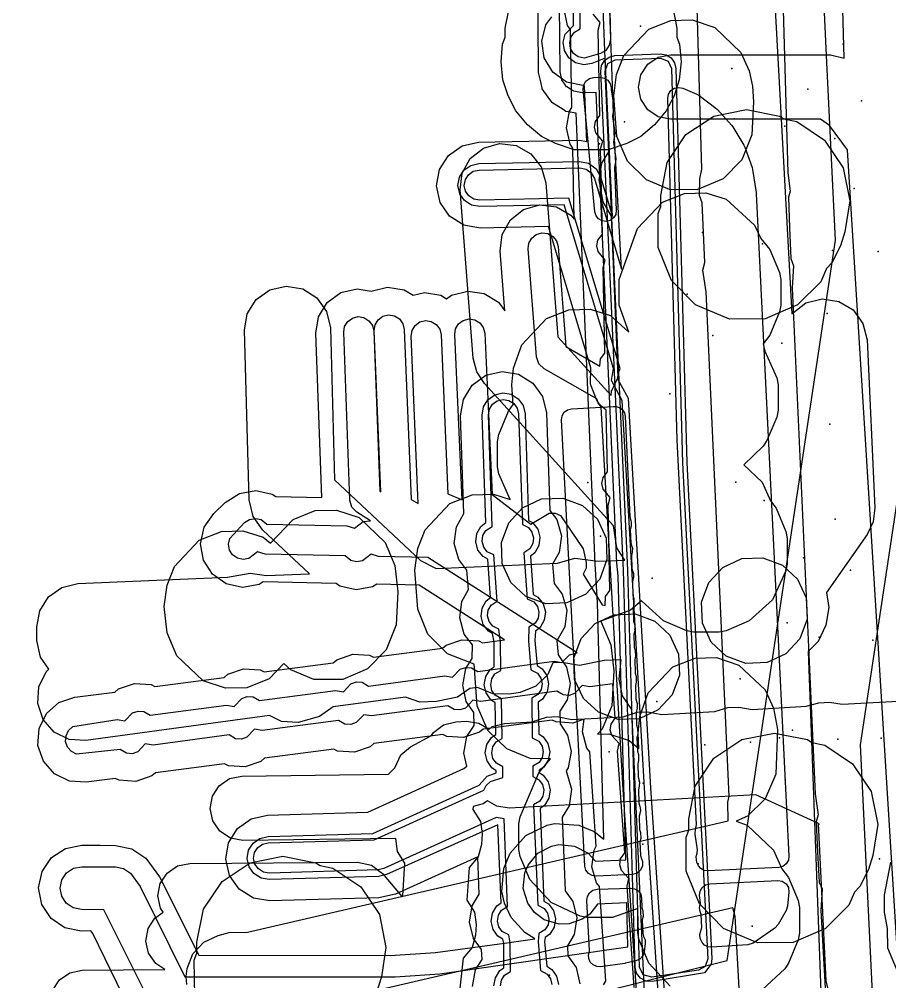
# Model space of a CAD drawing. Header units: metres. Extents: x -3943 to -3664, y 4962 to 6622.
# Drawn here: x -3922.36 to -3881.82, y 6382.44 to 6427.25 of the extents above; entities that cross this region are included whole.
import ezdxf

# ---------------------------------------------------------------- set-up
doc = ezdxf.new("R2010")
doc.units = ezdxf.units.M
for name, color, linetype in [('AI_GREENING_EXCLUSIONS', 1, 'Continuous'), ('AI_GREENING_LAWN', 82, 'Continuous'), ('AI_GREENING_REJECTED', 6, 'Continuous')]:
    doc.layers.add(name, color=color, linetype=linetype)

msp = doc.modelspace()

# ---------------------------------------------------------------- linework, layer by layer
at = {"layer": 'AI_GREENING_EXCLUSIONS'}
for points in [[(-3887.389, 6448.829), (-3886.565, 6420.103), (-3886.453, 6419.248), (-3886.533, 6418.972), (-3886.492, 6417.539), (-3886.427, 6416.11), (-3886.295, 6415.772), (-3886.366, 6414.742), (-3885.299, 6391.192), (-3885.147, 6390.21), (-3885.24, 6389.889), (-3885.176, 6388.477), (-3885.098, 6387.071), (-3884.973, 6386.761), (-3885.025, 6385.762), (-3883.568, 6359.646), (-3883.381, 6358.592), (-3883.478, 6358.24), (-3883.339, 6355.426), (-3883.208, 6355.087), (-3883.291, 6354.015), (-3882.147, 6327.189)], [(-3887.389, 6448.829), (-3886.565, 6420.103), (-3886.453, 6419.248), (-3886.533, 6418.972), (-3886.492, 6417.539), (-3886.427, 6416.11), (-3886.295, 6415.772), (-3886.366, 6414.742), (-3885.299, 6391.192), (-3885.147, 6390.21), (-3885.24, 6389.889), (-3885.176, 6388.477), (-3885.098, 6387.071), (-3884.973, 6386.761), (-3885.025, 6385.762), (-3883.568, 6359.646), (-3883.381, 6358.592), (-3883.478, 6358.24), (-3883.339, 6355.426), (-3883.208, 6355.087), (-3883.291, 6354.015), (-3882.147, 6327.189)], [(-3914.556, 6382.306), (-3914.588, 6382.679), (-3914.55, 6383.05), (-3914.274, 6383.74), (-3913.764, 6384.281), (-3913.092, 6384.599), (-3912.592, 6384.729), (-3911.733, 6384.747), (-3889.342, 6389.928), (-3889.361, 6390.797), (-3889.298, 6391.082), (-3890.362, 6414.561), (-3890.525, 6415.578), (-3890.424, 6415.927), (-3890.55, 6418.712), (-3890.682, 6419.05), (-3890.667, 6419.83), (-3890.572, 6420.268), (-3891.311, 6446.036)], [(-3914.556, 6382.306), (-3914.588, 6382.679), (-3914.55, 6383.05), (-3914.274, 6383.74), (-3913.764, 6384.281), (-3913.092, 6384.599), (-3912.592, 6384.729), (-3911.733, 6384.747), (-3889.342, 6389.928), (-3889.361, 6390.797), (-3889.298, 6391.082), (-3890.362, 6414.561), (-3890.525, 6415.578), (-3890.424, 6415.927), (-3890.55, 6418.712), (-3890.682, 6419.05), (-3890.667, 6419.83), (-3890.572, 6420.268), (-3891.311, 6446.036)], [(-3879.212, 6347.695), (-3881.109, 6378.179), (-3881.493, 6378.662), (-3881.662, 6379.537), (-3881.562, 6380.218), (-3881.268, 6380.735), (-3883.785, 6421.18), (-3884.622, 6422.3), (-3885.051, 6422.6), (-3892.026, 6422.6), (-3892.6, 6422.714), (-3893.087, 6423.039), (-3893.412, 6423.526), (-3893.526, 6424.1), (-3893.412, 6424.674), (-3893.087, 6425.16), (-3892.6, 6425.486), (-3892.026, 6425.6), (-3884.578, 6425.6), (-3883.945, 6425.44), (-3884.323, 6439.566)], [(-3845.165, 6435.116), (-3878.147, 6426.884), (-3883.202, 6393.477), (-3882.411, 6377.095), (-3890.401, 6376.71), (-3922.364, 6375.167), (-3889.391, 6383.433), (-3884.352, 6416.965), (-3884.352, 6416.965), (-3884.743, 6425.237), (-3885.121, 6433.228)], [(-3892.403, 6363.102), (-3893.834, 6395.111), (-3894.265, 6395.756), (-3894.417, 6396.522), (-3894.335, 6397.434), (-3895.127, 6397.398), (-3896.267, 6397.162), (-3897.089, 6397.31), (-3897.506, 6397.291), (-3897.744, 6396.743), (-3898.305, 6396.2), (-3899.031, 6395.913), (-3899.523, 6395.824), (-3900.303, 6395.837), (-3901.016, 6396.147), (-3901.384, 6396.097), (-3901.954, 6395.693), (-3902.922, 6395.491), (-3903.701, 6395.45), (-3904.381, 6395.691), (-3907.747, 6395.235), (-3908.377, 6394.784), (-3909.371, 6394.51), (-3910.15, 6394.558), (-3910.713, 6394.833), (-3919.255, 6393.676), (-3920.034, 6393.724), (-3920.735, 6394.067), (-3921.252, 6394.651), (-3921.505, 6395.389), (-3921.457, 6396.168), (-3921.115, 6396.869), (-3920.982, 6396.986), (-3921.378, 6397.553), (-3921.542, 6398.334), (-3921.547, 6398.964), (-3921.407, 6399.714), (-3920.995, 6400.357), (-3920.373, 6400.799), (-3919.631, 6400.976), (-3912.658, 6401.27), (-3911.613, 6401.46), (-3910.841, 6401.347), (-3908.85, 6401.431), (-3911.02, 6403.47), (-3911.475, 6404.108), (-3911.65, 6404.871), (-3911.873, 6412.775), (-3911.742, 6413.545), (-3911.327, 6414.205), (-3910.691, 6414.657), (-3909.93, 6414.831), (-3909.16, 6414.7), (-3908.5, 6414.285), (-3908.048, 6413.649), (-3907.874, 6412.888), (-3907.675, 6405.815), (-3903.679, 6402.06), (-3902.942, 6401.682), (-3897.293, 6401.936), (-3896.491, 6402.154), (-3895.398, 6402.021), (-3894.159, 6402.076), (-3894.532, 6402.636), (-3894.684, 6403.673), (-3900.7, 6410.288), (-3901.056, 6410.84), (-3901.214, 6411.477), (-3901.829, 6419.318), (-3901.737, 6420.093), (-3901.356, 6420.774), (-3900.743, 6421.257), (-3899.992, 6421.468), (-3899.217, 6421.377), (-3898.536, 6420.995), (-3898.053, 6420.382), (-3897.841, 6419.631), (-3897.279, 6412.473), (-3894.787, 6409.732), (-3894.779, 6409.936), (-3894.475, 6410.59), (-3894.776, 6418.091), (-3895.166, 6418.761), (-3895.345, 6419.777), (-3895.223, 6420.548), (-3894.897, 6421.082), (-3895.418, 6434.069)], [(-3917.224, 6381.185), (-3918.931, 6384.684), (-3919.03, 6384.811), (-3919.473, 6384.796), (-3920.238, 6384.953), (-3920.884, 6385.391), (-3921.314, 6386.042), (-3921.461, 6386.808), (-3921.304, 6387.573), (-3920.867, 6388.219), (-3920.215, 6388.649), (-3919.449, 6388.796), (-3918.593, 6388.791), (-3917.881, 6388.787), (-3917.116, 6388.63), (-3916.47, 6388.192), (-3915.832, 6387.316), (-3914.001, 6383.669), (-3905.094, 6383.662), (-3902.981, 6383.795), (-3899.761, 6384.231), (-3898.348, 6384.43), (-3898.812, 6384.727), (-3899.451, 6385.434), (-3899.761, 6386.091), (-3899.882, 6386.641), (-3899.796, 6387.709), (-3899.494, 6388.431), (-3898.768, 6389.247), (-3897.77, 6389.735), (-3897.432, 6389.804), (-3896.303, 6389.735), (-3895.58, 6389.433), (-3895.143, 6389.083), (-3895.429, 6400.104), (-3895.536, 6401.891), (-3895.536, 6401.891), (-3895.536, 6401.891), (-3896.422, 6422.884), (-3896.895, 6422.966), (-3896.896, 6422.966), (-3896.898, 6422.967), (-3897.026, 6423.049), (-3897.554, 6423.383), (-3897.558, 6423.388), (-3897.564, 6423.392), (-3897.722, 6423.621), (-3898.004, 6424.02), (-3898.007, 6424.032), (-3898.013, 6424.042), (-3898.077, 6424.347), (-3898.175, 6424.782), (-3898.172, 6424.798), (-3898.176, 6424.815), (-3898.216, 6429.481)], [(-3916.228, 6381.418), (-3918.423, 6385.79), (-3919.467, 6385.796), (-3919.849, 6385.875), (-3920.173, 6386.093), (-3920.387, 6386.419), (-3920.461, 6386.802), (-3920.383, 6387.184), (-3920.164, 6387.508), (-3919.838, 6387.722), (-3919.455, 6387.796), (-3917.887, 6387.787), (-3917.504, 6387.708), (-3917.181, 6387.489), (-3916.726, 6386.867), (-3914.656, 6382.67), (-3904.85, 6382.674), (-3902.78, 6382.806), (-3894.01, 6384.07), (-3894.064, 6386.118), (-3895.425, 6386.052), (-3895.795, 6385.591), (-3896.139, 6385.346), (-3896.749, 6385.139), (-3897.216, 6385.118), (-3897.91, 6385.327), (-3898.361, 6385.662), (-3898.68, 6386.092), (-3898.892, 6386.787), (-3898.816, 6387.511), (-3898.665, 6387.872), (-3898.209, 6388.418), (-3897.572, 6388.755), (-3897.234, 6388.823), (-3896.501, 6388.755), (-3895.864, 6388.418), (-3895.527, 6388.049), (-3894.117, 6388.117), (-3894.465, 6401.346), (-3894.537, 6401.934), (-3894.537, 6401.934), (-3894.537, 6401.934), (-3895.495, 6423.849), (-3896.151, 6423.832), (-3896.535, 6423.899), (-3896.536, 6423.899), (-3896.537, 6423.899), (-3896.601, 6423.94), (-3896.865, 6424.107), (-3896.867, 6424.11), (-3896.87, 6424.112), (-3896.949, 6424.226), (-3897.09, 6424.426), (-3897.091, 6424.432), (-3897.095, 6424.437), (-3897.127, 6424.589), (-3897.176, 6424.807), (-3897.174, 6424.815), (-3897.176, 6424.823), (-3897.216, 6429.489)], [(-3892.084, 6374.077), (-3893.239, 6391.457), (-3894.276, 6409.506), (-3894.775, 6410.44), (-3894.69, 6410.999), (-3896.981, 6418.616), (-3900.912, 6418.534), (-3901.296, 6418.602), (-3901.625, 6418.812), (-3901.849, 6419.131), (-3901.933, 6419.512), (-3901.865, 6419.897), (-3901.655, 6420.225), (-3901.335, 6420.449), (-3900.954, 6420.533), (-3896.263, 6420.631), (-3895.842, 6420.548), (-3895.494, 6420.295), (-3895.285, 6419.92), (-3894.729, 6418.073), (-3895.076, 6425.443), (-3895.688, 6425.194), (-3896.073, 6425.136), (-3896.452, 6425.231), (-3896.766, 6425.463), (-3896.966, 6425.798), (-3897.024, 6426.184), (-3896.929, 6426.562), (-3896.543, 6426.968), (-3896.539, 6429.081)], [(-3891.784, 6374.092), (-3892.939, 6391.475), (-3893.981, 6409.6), (-3894.48, 6410.491), (-3894.473, 6410.764), (-3894.373, 6410.987), (-3896.759, 6418.921), (-3900.918, 6418.833), (-3901.187, 6418.881), (-3901.417, 6419.028), (-3901.574, 6419.252), (-3901.633, 6419.519), (-3901.585, 6419.788), (-3901.438, 6420.018), (-3901.214, 6420.174), (-3900.948, 6420.233), (-3896.257, 6420.331), (-3895.962, 6420.273), (-3895.719, 6420.096), (-3895.572, 6419.833), (-3894.305, 6415.619), (-3894.648, 6421.992), (-3894.857, 6427.649), (-3894.829, 6426.328), (-3894.883, 6426.043), (-3895.047, 6425.805), (-3895.294, 6425.653), (-3896.059, 6425.436), (-3896.324, 6425.502), (-3896.543, 6425.665), (-3896.684, 6425.899), (-3896.724, 6426.169), (-3896.658, 6426.434), (-3896.495, 6426.653), (-3896.239, 6426.802), (-3896.239, 6429.087)], [(-3887.206, 6428.574), (-3886.384, 6413.535), (-3885.726, 6414.049), (-3884.968, 6414.237), (-3884.197, 6414.12), (-3883.528, 6413.718), (-3883.065, 6413.09), (-3882.877, 6412.333), (-3882.509, 6404.505), (-3882.586, 6403.854), (-3882.869, 6403.263), (-3884.757, 6400.57), (-3884.651, 6399.859), (-3884.793, 6399.036), (-3885.156, 6398.284), (-3885.625, 6397.817), (-3884.584, 6369.875), (-3884.22, 6369.371), (-3884.039, 6368.612), (-3884.167, 6367.563), (-3884.475, 6366.942), (-3883.388, 6337.749)], [(-3892.033, 6428.377), (-3891.728, 6426.846), (-3891.728, 6426.42), (-3891.607, 6426.091), (-3891.534, 6425.279), (-3891.623, 6424.43), (-3891.856, 6423.689), (-3892.227, 6422.985), (-3892.771, 6422.331), (-3893.414, 6421.799), (-3894.068, 6421.464), (-3894.936, 6421.179), (-3896.52, 6421.179), (-3897.392, 6421.464), (-3898.042, 6421.799), (-3898.69, 6422.331), (-3899.229, 6422.985), (-3899.597, 6423.689), (-3899.833, 6424.43), (-3899.833, 6424.43), (-3899.923, 6425.279), (-3899.849, 6426.091), (-3899.728, 6426.42), (-3899.728, 6426.846), (-3899.424, 6428.377)], [(-3895.147, 6382.296), (-3895.046, 6382.473), (-3895.344, 6386.866), (-3895.482, 6387.044), (-3895.688, 6387.797), (-3895.59, 6388.571), (-3895.489, 6388.747), (-3895.787, 6393.141), (-3895.925, 6393.319), (-3896.131, 6394.072), (-3896.056, 6394.664), (-3896.581, 6394.485), (-3897.36, 6394.534), (-3897.542, 6394.624), (-3900.761, 6394.207), (-3900.93, 6394.058), (-3901.668, 6393.806), (-3902.447, 6393.856), (-3902.629, 6393.945), (-3905.848, 6393.528), (-3906.017, 6393.379), (-3906.755, 6393.127), (-3907.534, 6393.177), (-3907.716, 6393.266), (-3910.935, 6392.85), (-3911.104, 6392.701), (-3911.842, 6392.449), (-3912.621, 6392.498), (-3912.803, 6392.588), (-3916.022, 6392.171), (-3916.191, 6392.022), (-3916.929, 6391.77), (-3917.708, 6391.82), (-3917.89, 6391.909), (-3919.245, 6391.728), (-3920.024, 6391.778), (-3920.725, 6392.122), (-3921.24, 6392.708), (-3921.492, 6393.446), (-3921.443, 6394.225), (-3921.099, 6394.925), (-3920.513, 6395.441), (-3919.774, 6395.693), (-3917.911, 6395.929), (-3917.742, 6396.078), (-3917.003, 6396.33), (-3916.224, 6396.28), (-3916.042, 6396.191), (-3912.824, 6396.608), (-3912.655, 6396.757), (-3911.916, 6397.009), (-3911.137, 6396.959), (-3910.955, 6396.87), (-3907.737, 6397.287), (-3907.568, 6397.435), (-3906.829, 6397.688), (-3906.05, 6397.638), (-3905.868, 6397.548), (-3902.65, 6397.965), (-3902.48, 6398.114), (-3901.742, 6398.366), (-3900.963, 6398.317), (-3900.781, 6398.227), (-3899.759, 6398.363), (-3903.731, 6400.902), (-3905.716, 6400.953), (-3905.906, 6400.831), (-3906.674, 6400.694), (-3907.436, 6400.861), (-3907.603, 6400.977), (-3911.001, 6401.056), (-3911.191, 6400.934), (-3911.959, 6400.797), (-3912.721, 6400.964), (-3913.361, 6401.41), (-3913.782, 6402.067), (-3913.919, 6402.835), (-3913.752, 6403.598), (-3913.306, 6404.238), (-3912.766, 6404.758), (-3912.109, 6405.178), (-3911.341, 6405.316), (-3910.578, 6405.149), (-3910.412, 6405.032), (-3908.264, 6404.991), (-3908.551, 6412.632), (-3908.427, 6413.403), (-3908.018, 6414.068), (-3907.386, 6414.525), (-3906.627, 6414.706), (-3905.971, 6414.601), (-3905.211, 6414.785), (-3904.44, 6414.663), (-3904.011, 6414.401), (-3903.494, 6414.526), (-3902.723, 6414.405), (-3902.459, 6414.244), (-3902.232, 6414.412), (-3901.475, 6414.599), (-3900.703, 6414.482), (-3900.035, 6414.079), (-3899.74, 6413.678), (-3899.958, 6416.457), (-3899.866, 6417.232), (-3899.485, 6417.913), (-3898.872, 6418.396), (-3898.121, 6418.607), (-3897.346, 6418.516), (-3896.665, 6418.134), (-3896.517, 6417.947), (-3896.575, 6421.255), (-3896.704, 6421.44), (-3896.872, 6422.201), (-3896.737, 6422.97), (-3896.627, 6423.141), (-3896.692, 6426.784), (-3896.821, 6426.968), (-3896.99, 6427.73)], [(-3893.721, 6382.166), (-3894.055, 6386.895), (-3893.971, 6387.253), (-3894.319, 6387.625), (-3894.391, 6387.888), (-3894.357, 6388.159), (-3894.164, 6388.441), (-3894.498, 6393.169), (-3894.414, 6393.527), (-3894.762, 6393.9), (-3894.834, 6394.163), (-3894.8, 6394.434), (-3894.607, 6394.716), (-3894.72, 6396.312), (-3895.782, 6396.17), (-3896.144, 6396.232), (-3896.495, 6395.862), (-3896.753, 6395.773), (-3897.026, 6395.791), (-3897.318, 6395.965), (-3900.869, 6395.491), (-3901.232, 6395.553), (-3901.582, 6395.183), (-3901.84, 6395.095), (-3902.113, 6395.112), (-3902.406, 6395.286), (-3905.956, 6394.813), (-3906.319, 6394.874), (-3906.669, 6394.504), (-3906.927, 6394.416), (-3907.2, 6394.433), (-3907.493, 6394.608), (-3911.043, 6394.134), (-3911.406, 6394.196), (-3911.756, 6393.825), (-3912.014, 6393.737), (-3912.287, 6393.755), (-3912.58, 6393.929), (-3916.13, 6393.455), (-3916.493, 6393.517), (-3916.843, 6393.147), (-3917.101, 6393.058), (-3917.374, 6393.076), (-3917.667, 6393.25), (-3919.69, 6393.034), (-3919.935, 6393.155), (-3920.115, 6393.36), (-3920.204, 6393.618), (-3920.186, 6393.891), (-3920.066, 6394.136), (-3919.861, 6394.316), (-3917.802, 6394.645), (-3917.44, 6394.583), (-3917.09, 6394.953), (-3916.831, 6395.042), (-3916.559, 6395.024), (-3916.266, 6394.85), (-3912.715, 6395.323), (-3912.353, 6395.262), (-3912.003, 6395.632), (-3911.744, 6395.72), (-3911.472, 6395.703), (-3911.179, 6395.528), (-3907.628, 6396.002), (-3907.266, 6395.941), (-3906.916, 6396.311), (-3906.657, 6396.399), (-3906.385, 6396.382), (-3906.092, 6396.207), (-3902.541, 6396.681), (-3902.179, 6396.619), (-3901.828, 6396.989), (-3901.57, 6397.078), (-3901.297, 6397.06), (-3901.005, 6396.886), (-3897.454, 6397.359), (-3897.092, 6397.298), (-3896.741, 6397.668), (-3896.385, 6397.75), (-3903.34, 6402.194), (-3905.629, 6402.239), (-3905.978, 6402.355), (-3906.38, 6402.042), (-3906.649, 6401.994), (-3906.916, 6402.052), (-3907.179, 6402.269), (-3910.913, 6402.342), (-3911.262, 6402.457), (-3911.665, 6402.145), (-3911.933, 6402.097), (-3912.2, 6402.155), (-3912.424, 6402.311), (-3912.572, 6402.541), (-3912.62, 6402.81), (-3912.561, 6403.077), (-3911.865, 6403.821), (-3911.635, 6403.968), (-3911.366, 6404.016), (-3911.099, 6403.957), (-3910.836, 6403.741), (-3907.101, 6403.668), (-3906.752, 6403.552), (-3906.35, 6403.865), (-3906.002, 6403.896), (-3906.636, 6404.301), (-3906.867, 6404.543), (-3906.959, 6404.864), (-3907.252, 6412.681), (-3907.208, 6412.951), (-3907.065, 6413.183), (-3906.844, 6413.344), (-3906.578, 6413.407), (-3906.309, 6413.364), (-3906.076, 6413.22), (-3905.916, 6412.999), (-3905.853, 6412.734), (-3905.573, 6405.283), (-3905.528, 6405.254), (-3905.83, 6412.758), (-3905.788, 6413.028), (-3905.645, 6413.261), (-3905.425, 6413.422), (-3905.159, 6413.486), (-3904.889, 6413.443), (-3904.656, 6413.301), (-3904.495, 6413.08), (-3904.431, 6412.814), (-3904.112, 6404.892), (-3903.791, 6404.714), (-3904.111, 6412.499), (-3904.069, 6412.769), (-3903.927, 6413.002), (-3903.706, 6413.163), (-3903.441, 6413.227), (-3903.171, 6413.185), (-3902.938, 6413.042), (-3902.777, 6412.822), (-3902.712, 6412.556), (-3902.408, 6405.15), (-3901.729, 6404.877), (-3902.082, 6412.569), (-3902.041, 6412.839), (-3901.9, 6413.073), (-3901.68, 6413.235), (-3901.415, 6413.3), (-3901.145, 6413.259), (-3900.911, 6413.118), (-3900.749, 6412.898), (-3900.684, 6412.633), (-3900.339, 6405.127), (-3898.528, 6403.749), (-3897.68, 6404.263), (-3897.407, 6404.258), (-3897.156, 6404.148), (-3896.096, 6402.59), (-3895.957, 6401.965), (-3895.962, 6401.692), (-3896.098, 6401.416), (-3895.219, 6399.989), (-3895.069, 6399.959), (-3895.056, 6400.382), (-3894.85, 6400.654), (-3894.934, 6404.633), (-3894.833, 6404.986), (-3895.162, 6405.375), (-3895.221, 6405.642), (-3895.173, 6405.911), (-3894.967, 6406.183), (-3895.028, 6409.059), (-3895.381, 6409.344), (-3895.463, 6409.575), (-3897.918, 6410.983), (-3898.161, 6411.216), (-3898.267, 6411.535), (-3898.662, 6416.559), (-3898.63, 6416.83), (-3898.496, 6417.068), (-3898.282, 6417.237), (-3898.019, 6417.311), (-3897.748, 6417.279), (-3897.509, 6417.146), (-3897.34, 6416.931), (-3897.266, 6416.668), (-3896.901, 6412.014), (-3895.324, 6411.109), (-3895.291, 6411.44), (-3895.085, 6411.712), (-3895.169, 6415.691), (-3895.068, 6416.044), (-3895.397, 6416.433), (-3895.455, 6416.7), (-3895.408, 6416.969), (-3895.202, 6417.241), (-3895.286, 6421.22), (-3895.185, 6421.573), (-3895.514, 6421.962), (-3895.573, 6422.229), (-3895.525, 6422.498), (-3895.319, 6422.77), (-3895.404, 6426.749), (-3895.302, 6427.102), (-3895.631, 6427.491)], [(-3893.086, 6374.026), (-3894.237, 6391.396), (-3895.26, 6409.192), (-3895.481, 6409.542), (-3895.761, 6410.271), (-3895.741, 6411.022), (-3897.72, 6417.6), (-3900.891, 6417.534), (-3901.659, 6417.67), (-3902.317, 6418.09), (-3902.764, 6418.729), (-3902.932, 6419.491), (-3902.796, 6420.26), (-3902.376, 6420.918), (-3901.737, 6421.365), (-3900.975, 6421.533), (-3896.284, 6421.631), (-3895.926, 6421.56), (-3896.029, 6424.151), (-3896.879, 6424.327), (-3897.506, 6424.791), (-3897.908, 6425.46), (-3898.023, 6426.232), (-3897.834, 6426.989), (-3897.552, 6427.369)], [(-3892.046, 6382.228), (-3893.034, 6383.301), (-3893.487, 6384.385), (-3893.552, 6384.707), (-3893.552, 6385.85), (-3894.735, 6385.425), (-3895.922, 6385.425), (-3896.245, 6385.49), (-3897.591, 6386.121), (-3898.579, 6387.195), (-3899.033, 6388.278), (-3899.098, 6388.6), (-3899.098, 6389.788), (-3899.033, 6390.11), (-3898.163, 6392.171), (-3897.619, 6392.812), (-3898.574, 6392.829), (-3899.658, 6393.282), (-3900.535, 6394.137), (-3901.033, 6395.288), (-3901.176, 6397.232), (-3902.414, 6397.702), (-3903.336, 6398.624), (-3903.806, 6399.789), (-3903.934, 6401.608), (-3903.804, 6402.606), (-3903.465, 6403.481), (-3902.305, 6404.703), (-3901.275, 6405.11), (-3900.281, 6405.137), (-3899.493, 6404.888), (-3900.027, 6406.091), (-3900.092, 6406.413), (-3900.092, 6407.6), (-3900.027, 6407.923), (-3899.574, 6409.006), (-3899.352, 6409.314), (-3899.428, 6410.229), (-3899.348, 6411.004), (-3898.959, 6412.102), (-3897.799, 6413.324), (-3896.769, 6413.731), (-3895.775, 6413.758), (-3894.826, 6413.458), (-3893.966, 6412.688), (-3894.423, 6413.947), (-3894.423, 6415.135), (-3893.569, 6417.515), (-3892.409, 6418.737), (-3891.379, 6419.144), (-3890.385, 6419.171), (-3889.436, 6418.871), (-3888.111, 6417.66), (-3887.83, 6417.053), (-3887.404, 6416.541), (-3886.95, 6415.457), (-3886.885, 6415.135), (-3886.885, 6413.947), (-3886.95, 6413.625), (-3887.404, 6412.541), (-3887.721, 6412.139), (-3887.64, 6411.796), (-3887.084, 6410.56), (-3887.019, 6410.238), (-3887.019, 6409.05), (-3887.084, 6408.728), (-3887.538, 6407.645), (-3887.715, 6407.381), (-3888.614, 6406.511), (-3887.759, 6405.703), (-3887.371, 6404.837), (-3887.108, 6404.488), (-3886.655, 6403.405), (-3886.59, 6403.082), (-3886.59, 6401.895), (-3886.655, 6401.573), (-3887.286, 6400.226), (-3888.359, 6399.238), (-3889.443, 6398.785), (-3889.765, 6398.72), (-3890.952, 6398.72), (-3891.275, 6398.785), (-3892.358, 6399.238), (-3893.379, 6400.173), (-3893.892, 6399.746), (-3895.277, 6399.232), (-3894.804, 6398.131), (-3894.671, 6396.914), (-3894.765, 6395.288), (-3895.218, 6394.204), (-3895.437, 6393.963), (-3894.901, 6393.978), (-3893.952, 6393.678), (-3893.505, 6393.298), (-3893.543, 6394.011), (-3893.463, 6394.786), (-3893.075, 6395.884), (-3891.914, 6397.106), (-3890.884, 6397.513), (-3889.89, 6397.54), (-3888.84, 6397.187), (-3887.616, 6396.029), (-3887.231, 6395.173), (-3887.048, 6394.184), (-3887.13, 6392.11), (-3887.628, 6390.96), (-3888.439, 6390.15), (-3888.973, 6389.909), (-3888.452, 6389.725), (-3887.228, 6388.566), (-3886.837, 6387.691), (-3886.532, 6387.3), (-3886.079, 6386.217), (-3886.014, 6385.895), (-3886.014, 6384.707), (-3886.079, 6384.385), (-3886.532, 6383.301), (-3886.71, 6383.038), (-3887.746, 6382.075)], [(-3901.253, 6382.218), (-3901.119, 6382.987), (-3900.809, 6383.476), (-3900.83, 6383.937), (-3901.205, 6384.452), (-3901.388, 6385.21), (-3901.267, 6385.981), (-3900.94, 6386.515), (-3901.011, 6388.26), (-3904.841, 6386.524), (-3905.61, 6386.346), (-3910.689, 6386.202), (-3911.459, 6386.333), (-3912.119, 6386.748), (-3912.571, 6387.384), (-3912.745, 6388.145), (-3912.615, 6388.914), (-3912.2, 6389.575), (-3911.563, 6390.027), (-3910.803, 6390.201), (-3906.126, 6390.333), (-3901.65, 6392.362), (-3901.524, 6392.477), (-3901.655, 6393.084), (-3901.515, 6393.851), (-3901.175, 6394.377), (-3901.185, 6394.973), (-3901.541, 6395.487), (-3901.705, 6396.25), (-3901.565, 6397.018), (-3901.263, 6397.486), (-3901.256, 6398.128), (-3901.643, 6398.624), (-3901.85, 6399.376), (-3901.753, 6400.151), (-3901.444, 6400.695), (-3901.509, 6401.598), (-3901.894, 6402.092), (-3902.101, 6402.845), (-3902.004, 6403.619), (-3901.65, 6404.242), (-3901.805, 6408.787), (-3901.679, 6409.557), (-3901.268, 6410.22), (-3900.634, 6410.676), (-3899.875, 6410.854), (-3899.105, 6410.728), (-3898.441, 6410.317), (-3897.986, 6409.683), (-3897.808, 6408.923), (-3897.653, 6404.384), (-3897.321, 6403.958), (-3897.114, 6403.206), (-3897.211, 6402.431), (-3897.52, 6401.887), (-3897.454, 6400.984), (-3897.07, 6400.49), (-3896.863, 6399.738), (-3896.959, 6398.963), (-3897.332, 6398.307), (-3897.267, 6397.666), (-3896.87, 6397.092), (-3896.706, 6396.33), (-3896.846, 6395.562), (-3897.185, 6395.036), (-3897.176, 6394.441), (-3896.82, 6393.926), (-3896.656, 6393.163), (-3896.796, 6392.395), (-3896.884, 6392.258), (-3896.634, 6391.408), (-3896.756, 6390.637), (-3897.082, 6390.103), (-3896.944, 6386.677), (-3896.575, 6386.171), (-3896.392, 6385.412), (-3896.513, 6384.641), (-3896.834, 6384.117), (-3896.813, 6383.653), (-3896.425, 6383.102), (-3896.254, 6382.34)], [(-3900.253, 6382.243), (-3900.186, 6382.627), (-3899.978, 6382.957), (-3899.791, 6383.088), (-3899.793, 6384.235), (-3899.837, 6384.415), (-3900.068, 6384.556), (-3900.297, 6384.872), (-3900.389, 6385.251), (-3900.328, 6385.636), (-3900.125, 6385.969), (-3899.923, 6386.116), (-3900.07, 6389.75), (-3905.254, 6387.435), (-3905.638, 6387.346), (-3910.717, 6387.202), (-3911.102, 6387.267), (-3911.433, 6387.475), (-3911.658, 6387.793), (-3911.745, 6388.173), (-3911.68, 6388.558), (-3911.473, 6388.888), (-3911.155, 6389.114), (-3910.774, 6389.201), (-3905.896, 6389.339), (-3900.941, 6391.585), (-3900.576, 6392.017), (-3900.143, 6392.161), (-3900.145, 6392.264), (-3900.351, 6392.397), (-3900.573, 6392.718), (-3900.655, 6393.099), (-3900.585, 6393.483), (-3900.373, 6393.811), (-3900.169, 6393.953), (-3900.192, 6395.429), (-3900.401, 6395.564), (-3900.623, 6395.885), (-3900.705, 6396.266), (-3900.635, 6396.65), (-3900.424, 6396.978), (-3900.244, 6397.102), (-3900.247, 6398.244), (-3900.316, 6398.655), (-3900.509, 6398.765), (-3900.749, 6399.072), (-3900.852, 6399.449), (-3900.804, 6399.836), (-3900.611, 6400.175), (-3900.415, 6400.328), (-3900.544, 6402.11), (-3900.76, 6402.233), (-3901, 6402.541), (-3901.104, 6402.917), (-3901.055, 6403.304), (-3900.862, 6403.643), (-3900.635, 6403.82), (-3900.806, 6408.821), (-3900.743, 6409.206), (-3900.537, 6409.538), (-3900.22, 6409.765), (-3899.841, 6409.854), (-3899.456, 6409.791), (-3899.124, 6409.586), (-3898.896, 6409.269), (-3898.807, 6408.889), (-3898.637, 6403.922), (-3898.455, 6403.818), (-3898.215, 6403.51), (-3898.111, 6403.134), (-3898.16, 6402.746), (-3898.352, 6402.407), (-3898.549, 6402.254), (-3898.42, 6400.473), (-3898.203, 6400.349), (-3897.964, 6400.042), (-3897.86, 6399.665), (-3897.908, 6399.278), (-3898.101, 6398.939), (-3898.319, 6398.77), (-3898.348, 6398.332), (-3898.245, 6397.168), (-3898.01, 6397.016), (-3897.788, 6396.695), (-3897.706, 6396.314), (-3897.776, 6395.93), (-3897.987, 6395.602), (-3898.192, 6395.46), (-3898.169, 6393.985), (-3897.96, 6393.849), (-3897.738, 6393.529), (-3897.655, 6393.147), (-3897.726, 6392.763), (-3897.937, 6392.435), (-3898.145, 6392.292), (-3898.143, 6392.177), (-3897.955, 6392.062), (-3897.725, 6391.746), (-3897.634, 6391.367), (-3897.694, 6390.982), (-3897.898, 6390.649), (-3898.099, 6390.502), (-3897.925, 6386.197), (-3897.713, 6386.067), (-3897.483, 6385.751), (-3897.391, 6385.372), (-3897.452, 6384.987), (-3897.655, 6384.654), (-3897.867, 6384.5), (-3897.894, 6384.32), (-3897.792, 6383.16), (-3897.564, 6383.016), (-3897.339, 6382.697), (-3897.254, 6382.316)], [(-3899.953, 6382.25), (-3899.906, 6382.519), (-3899.76, 6382.75), (-3899.483, 6382.919), (-3899.493, 6384.248), (-3899.56, 6384.623), (-3899.864, 6384.777), (-3900.025, 6384.997), (-3900.089, 6385.263), (-3900.047, 6385.533), (-3899.904, 6385.766), (-3899.616, 6385.943), (-3899.781, 6390.024), (-3900.146, 6390.079), (-3905.378, 6387.708), (-3905.647, 6387.646), (-3910.726, 6387.502), (-3910.995, 6387.547), (-3911.227, 6387.693), (-3911.385, 6387.915), (-3911.446, 6388.182), (-3911.4, 6388.451), (-3911.255, 6388.682), (-3911.032, 6388.84), (-3910.766, 6388.901), (-3905.827, 6389.041), (-3900.723, 6391.354), (-3900.621, 6391.576), (-3900.42, 6391.761), (-3899.84, 6391.942), (-3899.847, 6392.452), (-3900.142, 6392.613), (-3900.298, 6392.837), (-3900.355, 6393.104), (-3900.306, 6393.373), (-3900.158, 6393.602), (-3899.866, 6393.772), (-3899.895, 6395.619), (-3900.193, 6395.779), (-3900.348, 6396.004), (-3900.405, 6396.271), (-3900.356, 6396.54), (-3900.208, 6396.769), (-3899.936, 6396.935), (-3899.947, 6398.258), (-3900.024, 6398.85), (-3900.313, 6398.991), (-3900.481, 6399.207), (-3900.553, 6399.47), (-3900.519, 6399.741), (-3900.384, 6399.979), (-3900.102, 6400.165), (-3900.258, 6402.316), (-3900.564, 6402.46), (-3900.732, 6402.675), (-3900.804, 6402.939), (-3900.77, 6403.21), (-3900.636, 6403.447), (-3900.329, 6403.64), (-3900.506, 6408.831), (-3900.462, 6409.101), (-3900.318, 6409.333), (-3900.096, 6409.492), (-3899.83, 6409.555), (-3899.561, 6409.51), (-3899.329, 6409.367), (-3899.169, 6409.145), (-3899.107, 6408.879), (-3898.931, 6403.731), (-3898.651, 6403.591), (-3898.483, 6403.375), (-3898.411, 6403.112), (-3898.444, 6402.841), (-3898.579, 6402.603), (-3898.862, 6402.417), (-3898.706, 6400.266), (-3898.4, 6400.123), (-3898.232, 6399.907), (-3898.159, 6399.644), (-3898.193, 6399.373), (-3898.328, 6399.135), (-3898.627, 6398.944), (-3898.648, 6398.318), (-3898.536, 6396.965), (-3898.219, 6396.801), (-3898.063, 6396.576), (-3898.006, 6396.309), (-3898.055, 6396.04), (-3898.203, 6395.811), (-3898.495, 6395.641), (-3898.466, 6393.795), (-3898.168, 6393.634), (-3898.013, 6393.409), (-3897.955, 6393.142), (-3898.004, 6392.874), (-3898.153, 6392.644), (-3898.447, 6392.474), (-3898.441, 6391.992), (-3898.158, 6391.841), (-3897.997, 6391.621), (-3897.933, 6391.355), (-3897.976, 6391.085), (-3898.118, 6390.852), (-3898.406, 6390.675), (-3898.217, 6385.999), (-3897.916, 6385.846), (-3897.755, 6385.625), (-3897.691, 6385.36), (-3897.734, 6385.09), (-3897.876, 6384.857), (-3898.161, 6384.681), (-3898.194, 6384.307), (-3898.083, 6382.959), (-3897.771, 6382.798), (-3897.614, 6382.575), (-3897.554, 6382.309)], [(-3920.814, 6382.034), (-3920.494, 6382.522), (-3920.012, 6382.851), (-3919.441, 6382.971), (-3915.578, 6383.014), (-3916.002, 6383.284), (-3916.338, 6383.763), (-3916.466, 6384.334), (-3916.364, 6384.911), (-3916.05, 6385.405), (-3915.66, 6385.678), (-3915.786, 6385.863), (-3915.905, 6386.436), (-3915.795, 6387.011), (-3915.474, 6387.501), (-3914.99, 6387.83), (-3914.417, 6387.948), (-3906.602, 6388.011), (-3905.96, 6387.873), (-3905.439, 6387.473), (-3904.549, 6386.408), (-3904.504, 6386.434), (-3904.403, 6387.96), (-3904.753, 6388.511), (-3904.824, 6389.111), (-3911.952, 6389.018), (-3912.528, 6389.125), (-3913.019, 6389.444), (-3913.35, 6389.926), (-3913.472, 6390.499), (-3913.365, 6391.074), (-3913.046, 6391.565), (-3912.564, 6391.897), (-3911.991, 6392.018), (-3905.159, 6392.106), (-3904.865, 6392.394), (-3904.588, 6392.999), (-3904.14, 6393.376), (-3903.155, 6393.905), (-3903.068, 6394.051), (-3902.599, 6394.401), (-3902.032, 6394.545), (-3901.532, 6394.571), (-3900.953, 6394.486), (-3900.481, 6394.205), (-3900.332, 6394.317), (-3899.766, 6394.464), (-3898.485, 6394.537), (-3897.805, 6394.764), (-3897.306, 6394.79), (-3896.621, 6394.643), (-3894.228, 6394.779), (-3893.579, 6394.984), (-3893.08, 6395.01), (-3892.427, 6394.882), (-3889.971, 6395.022), (-3889.352, 6395.204), (-3888.853, 6395.23), (-3888.233, 6395.121), (-3885.714, 6395.264), (-3885.126, 6395.424), (-3884.627, 6395.45), (-3884.038, 6395.36), (-3881.432, 6395.508)], [(-3884.636, 6381.908), (-3884.779, 6382.476), (-3885.144, 6389.812), (-3888.055, 6391.147), (-3899.541, 6390.527), (-3900.121, 6390.608), (-3900.56, 6390.867), (-3900.757, 6390.72), (-3901.222, 6390.602), (-3901.231, 6390.458), (-3900.881, 6389.907), (-3900.805, 6389.326), (-3900.838, 6388.827), (-3900.99, 6388.262), (-3901.41, 6387.762), (-3901.511, 6386.235), (-3901.161, 6385.684), (-3901.085, 6385.103), (-3901.118, 6384.604), (-3901.27, 6384.039), (-3901.69, 6383.539), (-3901.856, 6381.996)], [(-3914.193, 6381.775), (-3914.209, 6383.436), (-3914.085, 6383.772), (-3914.085, 6384.285), (-3913.781, 6385.816), (-3912.914, 6387.114), (-3911.616, 6387.981), (-3911.616, 6387.981), (-3910.085, 6388.285), (-3908.554, 6387.981), (-3908.355, 6387.848), (-3907.752, 6387.728), (-3906.455, 6386.861), (-3905.588, 6385.563), (-3905.283, 6384.032), (-3905.49, 6382.662), (-3905.717, 6381.936)], [(-3881.296, 6382.56), (-3881.9, 6384.004), (-3881.916, 6384.925), (-3882.065, 6385.675), (-3882.065, 6386.477), (-3881.76, 6388.008)], [(-3887.557, 6359.338), (-3889.015, 6385.473), (-3889.12, 6385.873), (-3908.582, 6381.37)], [(-3887.557, 6359.338), (-3889.015, 6385.473), (-3889.12, 6385.873), (-3908.582, 6381.37)]]:
    msp.add_lwpolyline(points, dxfattribs=at)
for points in [[(-3889.972, 6426.868), (-3888.748, 6425.709), (-3888.363, 6424.853), (-3888.207, 6424.134), (-3888.168, 6423.417), (-3888.246, 6421.872), (-3888.715, 6420.707), (-3889.571, 6419.83), (-3890.803, 6419.315), (-3892.072, 6419.332), (-3893.155, 6419.785), (-3894.032, 6420.64), (-3894.53, 6421.791), (-3894.675, 6423.691), (-3894.546, 6424.689), (-3894.207, 6425.564), (-3893.046, 6426.786), (-3892.016, 6427.193), (-3891.022, 6427.22), (-3889.972, 6426.868)], [(-3890.13, 6383.257), (-3890.449, 6382.861), (-3892.877, 6382.447), (-3893.171, 6382.465), (-3893.43, 6382.602), (-3893.611, 6382.833), (-3893.681, 6383.119), (-3894.222, 6401.586), (-3895.277, 6424.835), (-3895.237, 6425.102), (-3895.1, 6425.334), (-3894.884, 6425.497), (-3894.624, 6425.566), (-3892.507, 6425.637), (-3892.236, 6425.595), (-3892.002, 6425.452), (-3891.841, 6425.229), (-3891.778, 6424.962), (-3891.272, 6406.614), (-3890.099, 6383.514), (-3890.13, 6383.257)], [(-3890.723, 6382.974), (-3892.907, 6382.645), (-3893.302, 6382.756), (-3893.481, 6383.125), (-3894.022, 6401.593), (-3895.077, 6424.845), (-3894.951, 6425.201), (-3894.611, 6425.366), (-3892.498, 6425.437), (-3892.138, 6425.305), (-3891.978, 6424.955), (-3891.471, 6406.607), (-3890.298, 6383.501), (-3890.408, 6383.155), (-3890.723, 6382.974)], [(-3891.313, 6421.881), (-3890.016, 6422.749), (-3888.485, 6423.053), (-3886.954, 6422.749), (-3886.755, 6422.615), (-3886.152, 6422.496), (-3884.855, 6421.628), (-3883.987, 6420.331), (-3883.683, 6418.8), (-3883.904, 6417.359), (-3884.116, 6416.704), (-3884.509, 6415.914), (-3884.758, 6415.647), (-3885.03, 6415.034), (-3886.11, 6413.954), (-3887.619, 6413.307), (-3889.28, 6413.291), (-3890.866, 6413.954), (-3891.989, 6415.098), (-3892.609, 6416.62), (-3892.609, 6418.204), (-3892.485, 6418.54), (-3892.485, 6419.053), (-3892.181, 6420.584), (-3891.313, 6421.881)], [(-3897.052, 6404.96), (-3896.135, 6404.619), (-3895.436, 6403.972), (-3895.027, 6403.09), (-3894.988, 6402.104), (-3895.329, 6401.187), (-3895.976, 6400.488), (-3896.858, 6400.079), (-3897.844, 6400.04), (-3898.761, 6400.381), (-3899.46, 6401.028), (-3899.869, 6401.91), (-3899.908, 6402.896), (-3899.567, 6403.813), (-3898.92, 6404.512), (-3898.038, 6404.921), (-3897.052, 6404.96)], [(-3915.607, 6399.906), (-3915.477, 6400.904), (-3915.138, 6401.779), (-3913.978, 6403.001), (-3912.948, 6403.408), (-3911.954, 6403.435), (-3911.005, 6403.135), (-3910.666, 6402.857), (-3909.612, 6403.967), (-3908.582, 6404.374), (-3907.588, 6404.401), (-3906.538, 6404.049), (-3905.314, 6402.89), (-3904.867, 6401.815), (-3904.734, 6400.598), (-3904.811, 6399.053), (-3905.281, 6397.888), (-3906.136, 6397.011), (-3907.287, 6396.513), (-3908.637, 6396.513), (-3909.721, 6396.966), (-3910.04, 6397.263), (-3910.729, 6396.537), (-3911.759, 6396.13), (-3912.753, 6396.103), (-3913.803, 6396.455), (-3915.027, 6397.614), (-3915.474, 6398.689), (-3915.607, 6399.906)], [(-3887.729, 6402.178), (-3886.812, 6401.837), (-3886.113, 6401.19), (-3885.704, 6400.308), (-3885.665, 6399.322), (-3886.006, 6398.405), (-3886.653, 6397.706), (-3887.535, 6397.297), (-3888.521, 6397.258), (-3889.438, 6397.599), (-3890.137, 6398.246), (-3890.546, 6399.128), (-3890.585, 6400.114), (-3890.244, 6401.031), (-3889.597, 6401.73), (-3888.715, 6402.139), (-3887.729, 6402.178)], [(-3893.679, 6399.565), (-3892.762, 6399.223), (-3892.063, 6398.576), (-3891.653, 6397.695), (-3891.614, 6396.708), (-3891.955, 6395.791), (-3892.603, 6395.092), (-3893.484, 6394.683), (-3894.47, 6394.644), (-3895.387, 6394.985), (-3896.086, 6395.633), (-3896.496, 6396.514), (-3896.535, 6397.5), (-3896.193, 6398.417), (-3895.546, 6399.116), (-3894.665, 6399.525), (-3893.679, 6399.565)], [(-3890.009, 6392.845), (-3888.712, 6393.713), (-3887.181, 6394.017), (-3885.65, 6393.713), (-3885.451, 6393.579), (-3884.848, 6393.46), (-3883.551, 6392.592), (-3882.683, 6391.295), (-3882.379, 6389.764), (-3882.6, 6388.323), (-3882.812, 6387.668), (-3883.205, 6386.878), (-3883.454, 6386.611), (-3883.726, 6385.998), (-3884.806, 6384.918), (-3886.315, 6384.271), (-3887.976, 6384.255), (-3889.562, 6384.918), (-3890.685, 6386.062), (-3891.305, 6387.584), (-3891.305, 6389.168), (-3891.181, 6389.504), (-3891.181, 6390.017), (-3890.877, 6391.548), (-3890.009, 6392.845)]]:
    msp.add_lwpolyline(points, close=True, dxfattribs=at)
at = {"layer": 'AI_GREENING_LAWN'}
for points in [[(-3894.95, 6424.411), (-3894.838, 6424.25), (-3894.797, 6424.059), (-3894.795, 6423.965), (-3894.665, 6423.191), (-3894.701, 6422.904), (-3894.719, 6422.864), (-3894.738, 6422.727), (-3894.619, 6421.97), (-3894.652, 6421.699), (-3894.67, 6421.657), (-3894.686, 6421.526), (-3894.572, 6420.751), (-3894.602, 6420.492), (-3894.624, 6420.438), (-3894.641, 6420.335), (-3894.555, 6418.36), (-3894.583, 6418.171), (-3894.681, 6418.005), (-3894.834, 6417.889), (-3895.02, 6417.84), (-3895.21, 6417.863), (-3895.378, 6417.957), (-3895.498, 6418.107), (-3895.552, 6418.291), (-3896.096, 6423.997), (-3896.074, 6424.2), (-3895.972, 6424.377), (-3895.808, 6424.498), (-3895.61, 6424.544), (-3895.308, 6424.551), (-3895.115, 6424.517), (-3894.95, 6424.411)], [(-3891.461, 6424.045), (-3890.797, 6423.765), (-3890.69, 6423.702), (-3889.915, 6423.114), (-3889.845, 6423.05), (-3889.185, 6422.316), (-3889.128, 6422.239), (-3888.616, 6421.388), (-3888.574, 6421.3), (-3888.23, 6420.351), (-3888.206, 6420.255), (-3888.045, 6419.184), (-3888.04, 6419.134), (-3886.512, 6388.285), (-3886.54, 6388.092), (-3886.641, 6387.924), (-3886.798, 6387.808), (-3886.987, 6387.761), (-3890.284, 6387.602), (-3890.457, 6387.624), (-3890.612, 6387.705), (-3890.73, 6387.834), (-3890.797, 6387.996), (-3890.823, 6388.118), (-3890.832, 6388.27), (-3890.795, 6388.418), (-3890.782, 6388.447), (-3890.766, 6388.583), (-3890.888, 6389.317), (-3890.868, 6389.557), (-3890.83, 6389.671), (-3890.818, 6389.762), (-3891.714, 6407.649), (-3891.715, 6407.66), (-3892.155, 6423.57), (-3892.121, 6423.766), (-3892.014, 6423.933), (-3891.85, 6424.045), (-3891.655, 6424.084), (-3891.461, 6424.045)], [(-3893.885, 6403.907), (-3893.859, 6403.835), (-3893.866, 6403.645), (-3893.903, 6403.484), (-3893.878, 6402.879), (-3893.826, 6402.704), (-3893.832, 6402.702), (-3893.806, 6402.63), (-3893.813, 6402.44), (-3893.85, 6402.279), (-3893.825, 6401.67), (-3893.774, 6401.497), (-3893.778, 6401.496), (-3893.759, 6401.447), (-3893.754, 6401.283), (-3893.77, 6401.231), (-3893.767, 6401.23), (-3893.806, 6401.052), (-3893.787, 6400.44), (-3893.739, 6400.287), (-3893.731, 6400.019), (-3893.77, 6399.863), (-3893.751, 6399.229), (-3893.702, 6399.07), (-3893.682, 6398.882), (-3893.702, 6398.808), (-3893.696, 6398.806), (-3893.735, 6398.628), (-3893.716, 6398.017), (-3893.669, 6397.864), (-3893.661, 6397.596), (-3893.699, 6397.44), (-3893.681, 6396.805), (-3893.633, 6396.652), (-3893.625, 6396.383), (-3893.664, 6396.228), (-3893.647, 6395.617), (-3893.598, 6395.441), (-3893.6, 6395.44), (-3893.581, 6395.388), (-3893.576, 6395.225), (-3893.592, 6395.172), (-3893.59, 6395.171), (-3893.629, 6394.993), (-3893.61, 6394.381), (-3893.562, 6394.228), (-3893.554, 6393.96), (-3893.593, 6393.804), (-3893.574, 6393.17), (-3893.527, 6393.016), (-3893.519, 6392.748), (-3893.558, 6392.593), (-3893.541, 6391.981), (-3893.491, 6391.805), (-3893.498, 6391.803), (-3893.473, 6391.731), (-3893.482, 6391.541), (-3893.522, 6391.381), (-3893.505, 6390.769), (-3893.456, 6390.593), (-3893.458, 6390.593), (-3893.439, 6390.541), (-3893.434, 6390.377), (-3893.451, 6390.324), (-3893.448, 6390.324), (-3893.487, 6390.145), (-3893.468, 6389.534), (-3893.421, 6389.381), (-3893.413, 6389.113), (-3893.451, 6388.957), (-3893.433, 6388.322), (-3893.385, 6388.167), (-3893.33, 6388.03), (-3893.331, 6387.839), (-3893.332, 6387.833), (-3893.421, 6387.633), (-3893.587, 6387.49), (-3893.798, 6387.432), (-3895.492, 6387.35), (-3895.684, 6387.379), (-3895.851, 6387.479), (-3895.968, 6387.635), (-3896.015, 6387.823), (-3897.11, 6408.595), (-3897.082, 6408.788), (-3896.982, 6408.956), (-3896.826, 6409.072), (-3896.637, 6409.12), (-3894.687, 6409.222), (-3894.687, 6409.219), (-3894.583, 6409.227), (-3894.413, 6409.178), (-3894.27, 6409.073), (-3894.174, 6408.924), (-3894.135, 6408.751), (-3893.931, 6404.084), (-3893.879, 6403.909), (-3893.885, 6403.907)], [(-3893.306, 6385.477), (-3893.345, 6385.321), (-3893.326, 6384.687), (-3893.288, 6384.561), (-3893.282, 6384.553), (-3893.215, 6384.395), (-3893.206, 6384.224), (-3893.251, 6383.837), (-3893.316, 6383.642), (-3893.455, 6383.49), (-3893.643, 6383.406), (-3894.13, 6383.302), (-3894.165, 6383.295), (-3895.285, 6383.137), (-3895.468, 6383.145), (-3895.636, 6383.219), (-3895.766, 6383.347), (-3895.841, 6383.514), (-3895.851, 6383.697), (-3895.818, 6383.797), (-3895.808, 6383.88), (-3895.931, 6386.22), (-3895.902, 6386.415), (-3895.8, 6386.583), (-3895.641, 6386.7), (-3895.45, 6386.746), (-3893.893, 6386.802), (-3893.7, 6386.771), (-3893.533, 6386.668), (-3893.419, 6386.509), (-3893.375, 6386.318), (-3893.362, 6385.898), (-3893.314, 6385.745), (-3893.306, 6385.477)], [(-3886.513, 6386.61), (-3886.575, 6385.96), (-3886.638, 6385.762), (-3887.015, 6385.097), (-3887.17, 6384.929), (-3888.187, 6384.242), (-3888.435, 6384.157), (-3890.116, 6384.048), (-3890.286, 6384.066), (-3890.441, 6384.141), (-3890.56, 6384.263), (-3890.632, 6384.419), (-3890.646, 6384.472), (-3890.661, 6384.646), (-3890.615, 6384.814), (-3890.598, 6384.849), (-3890.575, 6384.968), (-3890.606, 6385.57), (-3890.655, 6385.715), (-3890.681, 6385.878), (-3890.652, 6386.041), (-3890.638, 6386.08), (-3890.636, 6386.116), (-3890.673, 6386.451), (-3890.654, 6386.653), (-3890.556, 6386.83), (-3890.396, 6386.954), (-3890.2, 6387.005), (-3887.035, 6387.158), (-3886.825, 6387.123), (-3886.649, 6387.003), (-3886.538, 6386.822), (-3886.513, 6386.61)]]:
    msp.add_lwpolyline(points, close=True, dxfattribs=at)
at = {"layer": 'AI_GREENING_REJECTED'}
for p in [(-3893.42, 6426.93), (-3883.99, 6426.1), (-3889.18, 6424.96), (-3885.63, 6424), (-3883.13, 6423.45), (-3894.17, 6422.48), (-3889.06, 6422.62), (-3886.7, 6422.27), (-3895.33, 6421.46), (-3884.38, 6421.7), (-3895.31, 6420.71), (-3883.48, 6419.38), (-3890.54, 6417.33), (-3887.74, 6416.79), (-3884.49, 6416.49), (-3882.36, 6416.44), (-3891.26, 6414.45), (-3884.74, 6413.56), (-3890.06, 6412.53), (-3886.85, 6412.18), (-3892.06, 6409.81), (-3894.11, 6408.35), (-3884.61, 6408.4), (-3895.88, 6405.69), (-3888.99, 6405.7), (-3887.66, 6404.84), (-3884.36, 6403.97), (-3895.29, 6403.18), (-3885.84, 6402.17), (-3883.64, 6401.61), (-3892.88, 6401.23), (-3886.59, 6399.15), (-3885.11, 6398.48), (-3882.6, 6398.35), (-3888.78, 6396.54), (-3892.67, 6395.49), (-3886.34, 6394.16), (-3888.31, 6393.59), (-3886.95, 6393.8), (-3884.23, 6393.74), (-3882.22, 6393.78), (-3894.89, 6393.15), (-3890.43, 6393.47), (-3886.69, 6391.84), (-3893.31, 6391.68), (-3885.12, 6389.78), (-3893.32, 6388.85), (-3882.29, 6388.16), (-3890.74, 6387.93), (-3888.23, 6385.02), (-3897.67, 6382.74)]:
    msp.add_point(p, dxfattribs=at)

doc.saveas('drawing.dxf')
